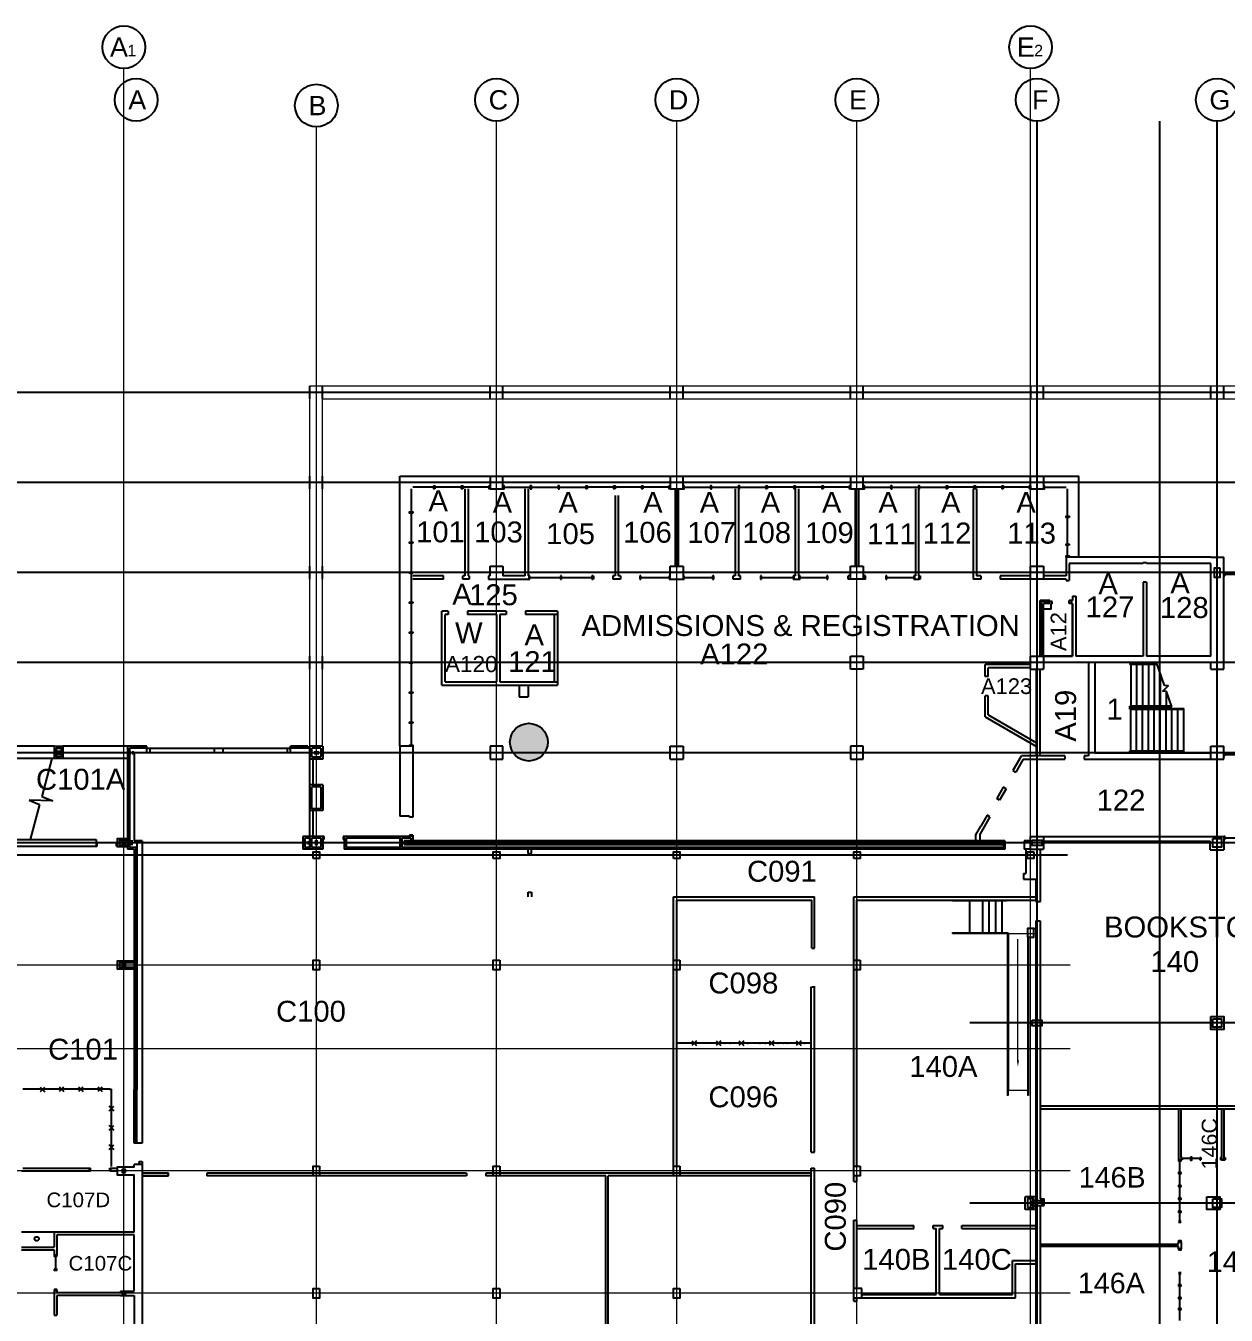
# Model space of a CAD drawing. Extents: x -222 to 8565, y -1562 to 5304.
# Drawn here: x 1760 to 3998, y 2900 to 5304 of the extents above; entities that cross this region are included whole.
import ezdxf

# ---------------------------------------------------------------- set-up
doc = ezdxf.new("R2010")
doc.units = 0
doc.header["$LTSCALE"] = 15
doc.header["$MEASUREMENT"] = 0
doc.layers.get('0').update_dxf_attribs({"linetype": 'CONTINUOUS'})
for name, color, linetype, lineweight in [('Crawlspace access', 1, 'CONTINUOUS', 25), ('STAIR', 251, 'CONTINUOUS', 25), ('WALLS', 7, 'CONTINUOUS', 25)]:
    doc.layers.add(name, color=color, linetype=linetype, lineweight=lineweight)
doc.layers.add('grid', color=251, linetype='CONTINUOUS')
doc.layers.add('room number', color=7, linetype='CONTINUOUS')
doc.styles.get("Standard").update_dxf_attribs({"font": 'arial.ttf'})
doc.styles.add('style2', font='arial.ttf')

# ---------------------------------------------------------------- blocks, each defined once
blk = doc.blocks.new('AZMND')
for p, q in [((0, 0.5), (0, -0.5)), ((1, 0.5), (0, 0.5)), ((1, -0.5), (1, 0.5)), ((0, -0.5), (1, -0.5))]:
    blk.add_line(p, q)
blk = doc.blocks.new('AD081')
blk.add_lwpolyline([(-0.5, 0), (-0.25, 0.5), (0.25, -0.5), (0.5, 0)])

msp = doc.modelspace()

# ---------------------------------------------------------------- hatches: boundary and pattern name
at = {"layer": 'Crawlspace access'}
h = msp.add_hatch(color=256, dxfattribs=at)
h.dxf.hatch_style = 1
edge = h.paths.add_edge_path()
edge.add_arc((2697.7, 3968.4), 35.2, 0, 360)

# ---------------------------------------------------------------- linework, layer by layer
msp.add_circle((2697.7, 3968.4), 35.2, dxfattribs=at)
at = {"layer": 'grid', "lineweight": 0}
for p, q in [((1942.4, 2006.1), (1942.4, 5224.8)), ((3633.4, 2071.3), (3633.4, 5224.8)), ((2637.4, 704), (2637.4, 5126.4)), ((2973.4, 704), (2973.4, 5126.4)), ((3309.4, 2639.3), (3309.4, 5126.4)), ((2301.4, 704), (2301.4, 5115.7)), ((3706.9, 3552.7), (1386.5, 3552.7)), ((3706.9, 3396.7), (1386.5, 3396.7)), ((3706.9, 3168.7), (1386.5, 3168.7)), ((3706.9, 2940.7), (1386.5, 2940.7))]:
    msp.add_line(p, q, dxfattribs=at)
at = {"layer": 'grid'}
for p, q in [((3645.4, 704), (3645.4, 5126.4)), ((3874.4, -1064.4), (3874.4, 5126.4)), ((3981.4, 258.5), (3981.4, 5126.4)), ((4615.9, 4620.7), (1386.5, 4620.7)), ((4615.9, 4452.7), (1386.5, 4452.7)), ((6102, 4284.7), (1386.5, 4284.7)), ((8485.8, 4116.7), (1386.5, 4116.7)), ((8485.8, 3948.7), (1386.5, 3948.7)), ((8485.8, 3780.7), (1386.5, 3780.7)), ((3702.1, 3757.7), (1296.5, 3757.7)), ((8485.8, 3444.7), (3520.1, 3444.7)), ((8485.8, 3108.7), (3520.1, 3108.7))]:
    msp.add_line(p, q, dxfattribs=at)
for points in [[(3986.4, 4293.7), (3986.4, 4275.7), (3976.4, 4275.7), (3976.4, 4293.7)], [(3636.4, 3785.7), (3654.4, 3785.7), (3654.4, 3775.7), (3636.4, 3775.7)], [(3973.4, 3788.7), (3989.4, 3788.7), (3989.4, 3772.7), (3973.4, 3772.7)], [(3636.4, 3449.7), (3654.4, 3449.7), (3654.4, 3439.7), (3636.4, 3439.7)], [(3973.4, 3452.7), (3989.4, 3452.7), (3989.4, 3436.7), (3973.4, 3436.7)], [(3636.4, 3113.7), (3654.4, 3113.7), (3654.4, 3103.7), (3636.4, 3103.7)], [(3973.4, 3116.7), (3989.4, 3116.7), (3989.4, 3100.7), (3973.4, 3100.7)]]:
    msp.add_lwpolyline(points, close=True, dxfattribs=at)
for centre in [(1942.4, 5264.6), (3633.4, 5264.6), (1965.4, 5166.2), (2301.4, 5155.6), (2637.4, 5166.2), (2973.4, 5166.2), (3309.4, 5166.2), (3645.4, 5166.2), (3981.4, 5166.2)]:
    msp.add_circle(centre, 39.8, dxfattribs=at)
at = {"layer": 'STAIR', "lineweight": 0}
for p, q in [((2289.2, 4632.7), (4161.4, 4632.7)), ((2289.2, 3957.2), (2289.2, 4632.7)), ((2313.2, 4608.7), (4210.4, 4608.7)), ((2313.2, 3960.7), (2313.2, 4608.7)), ((3488, 3673.7), (3588.5, 3673.7)), ((3488, 3672.2), (3488, 3673.7)), ((3488, 3672.2), (3588.5, 3672.2)), ((3588.5, 3672.2), (3588.5, 3673.7)), ((3488, 3613.2), (3591.4, 3613.2)), ((3488, 3611.7), (3488, 3613.2)), ((3488, 3611.7), (3591.4, 3611.7)), ((3520.2, 3611.7), (3643.4, 3611.7)), ((3589.9, 3611.7), (3589.9, 3309.7)), ((3589.9, 3611.7), (3591.4, 3611.7)), ((3591.4, 3611.7), (3591.4, 3613.2)), ((3591.4, 3611.7), (3591.4, 3309.7)), ((3609.7, 3375), (3609.7, 3600.8)), ((3627.4, 3604.7), (3627.4, 3309.7)), ((3627.4, 3604.7), (3628.9, 3604.7)), ((3628.9, 3604.7), (3628.9, 3309.7)), ((3591.4, 3319.2), (3627.4, 3319.2)), ((3591.4, 3309.7), (3589.9, 3309.7)), ((3628.9, 3309.7), (3627.4, 3309.7))]:
    msp.add_line(p, q, dxfattribs=at)
at = {"layer": 'STAIR'}
for p, q in [((3818.5, 4116.1), (3818.5, 4113.1)), ((3869.6, 4113.1), (3818.5, 4113.1)), ((3820, 4116.1), (3820, 4114.6)), ((3869.1, 4114.6), (3820, 4114.6)), ((3820, 4113.1), (3820, 4035.7)), ((3831, 4113.1), (3831, 4035.7)), ((3842, 4113.1), (3842, 4035.7)), ((3853, 4113.1), (3853, 4035.7)), ((3864, 4113.1), (3864, 4035.7)), ((3883, 4074.1), (3868.3, 4116.7)), ((3875, 4097.2), (3875, 4035.7)), ((3886, 4062.7), (3886, 4035.7)), ((3896.7, 4034.2), (3886.9, 4062.7)), ((3896.1, 4035.7), (3818.5, 4035.7)), ((3818.5, 4029.7), (3818.5, 4035.7)), ((3818.5, 4029.7), (3919, 4029.7)), ((3896.7, 4034.2), (3820, 4034.2)), ((3820, 4034.2), (3820, 4032.7)), ((3820, 4031.2), (3820, 4032.7)), ((3820, 4031.2), (3919, 4031.2)), ((3820, 3952.3), (3820, 4029.7)), ((3831, 3952.3), (3831, 4029.7)), ((3842, 3952.3), (3842, 4029.7)), ((3853, 3952.3), (3853, 4029.7)), ((3864, 3952.3), (3864, 4029.7)), ((3875, 3952.3), (3875, 4029.7)), ((3886, 3952.3), (3886, 4029.7)), ((3897, 3952.3), (3897, 4029.7)), ((3908, 3952.3), (3908, 4029.7)), ((3919, 3952.3), (3919, 4031.2)), ((3818.5, 3952.3), (3919, 3952.3)), ((3818.5, 3949.3), (3818.5, 3952.3)), ((3820, 3950.8), (3917.5, 3950.8)), ((3820, 3949.3), (3820, 3950.8)), ((3917.5, 3949.3), (3917.5, 3950.8)), ((3919, 3949.3), (3919, 3952.3)), ((1808.3, 3937.7), (1789.4, 3867.3)), ((1765.6, 3860.5), (1785.4, 3852.3)), ((1809.8, 3859), (1765.6, 3860.5)), ((1785.4, 3852.3), (1768, 3787.1)), ((1789.4, 3867.3), (1809.8, 3859)), ((3520.2, 3611.7), (3520.2, 3673.7)), ((3544.2, 3611.7), (3544.2, 3673.7)), ((3556.2, 3611.7), (3556.2, 3673.7)), ((3568.2, 3611.7), (3568.2, 3673.7)), ((3580.2, 3611.7), (3580.2, 3673.7))]:
    msp.add_line(p, q, dxfattribs=at)
at = {"layer": 'STAIR', "linetype": 'Continuous'}
msp.add_line((1813.4, 3937.7), (1692.9, 3937.7), dxfattribs=at)
at = {"layer": 'WALLS'}
for p, q in [((2289.2, 4608.7), (2289.2, 4632.7)), ((2313.2, 4608.7), (2313.2, 4632.7)), ((2625.4, 4608.7), (2625.4, 4632.7)), ((2649.4, 4608.7), (2649.4, 4632.7)), ((2961.4, 4608.7), (2961.4, 4632.7)), ((2985.4, 4608.7), (2985.4, 4632.7)), ((3297.4, 4608.7), (3297.4, 4632.7)), ((3321.4, 4608.7), (3321.4, 4632.7)), ((3633.6, 4608.7), (3633.6, 4632.7)), ((3657.6, 4608.7), (3657.6, 4632.7)), ((3969.4, 4608.7), (3969.4, 4632.7)), ((3993.4, 4608.7), (3993.4, 4632.7)), ((2289.2, 4440.7), (2289.2, 4464.7)), ((2313.2, 4440.7), (2313.2, 4464.7)), ((2457.4, 4464.7), (3723.4, 4464.7)), ((2457.4, 3960.7), (2457.4, 4464.7)), ((2625.4, 4464.7), (2625.4, 4440.7)), ((2649.4, 4440.7), (2649.4, 4464.7)), ((2961.4, 4464.7), (2961.4, 4440.7)), ((2985.4, 4440.7), (2985.4, 4464.7)), ((3297.4, 4464.7), (3297.4, 4440.7)), ((3321.4, 4440.7), (3321.4, 4464.7)), ((3633.4, 4440.7), (3633.4, 4464.7)), ((3657.4, 4464.7), (3657.4, 4440.7)), ((2478.4, 4440.7), (2478.4, 4397.7)), ((2520.4, 4443.7), (2481.4, 4443.7)), ((2572.4, 4443.7), (2522.4, 4443.7)), ((2623.4, 4443.7), (2574.4, 4443.7)), ((2578.4, 4440.7), (2578.4, 4278.7)), ((2584.4, 4440.7), (2584.4, 4278.7)), ((2625.4, 4440.7), (2649.4, 4440.7)), ((2651.4, 4443.7), (2700.4, 4443.7)), ((2690.4, 4440.7), (2690.4, 4278.7)), ((2696.4, 4440.7), (2696.4, 4278.7)), ((2702.4, 4443.7), (2752.4, 4443.7)), ((2754.4, 4443.7), (2804.4, 4443.7)), ((2856.4, 4443.7), (2806.4, 4443.7)), ((2908.4, 4443.7), (2858.4, 4443.7)), ((2858.4, 4428.6), (2858.4, 4278.7)), ((2864.4, 4428.6), (2864.4, 4278.7)), ((2959.4, 4443.7), (2910.4, 4443.7)), ((2961.4, 4440.7), (2985.4, 4440.7)), ((2970.4, 4440.7), (2970.4, 4296.7)), ((2976.4, 4440.7), (2976.4, 4296.7)), ((2987.4, 4443.7), (3036.4, 4443.7)), ((3038.4, 4443.7), (3088.4, 4443.7)), ((3082.4, 4440.7), (3082.4, 4278.7)), ((3088.4, 4440.7), (3088.4, 4278.7)), ((3090.4, 4443.7), (3140.4, 4443.7)), ((3192.4, 4443.7), (3142.4, 4443.7)), ((3244.4, 4443.7), (3194.4, 4443.7)), ((3194.4, 4440.7), (3194.4, 4278.7)), ((3200.4, 4440.7), (3200.4, 4278.7)), ((3295.4, 4443.7), (3246.4, 4443.7)), ((3297.4, 4440.7), (3321.4, 4440.7)), ((3306.4, 4440.7), (3306.4, 4296.7)), ((3312.4, 4440.7), (3312.4, 4296.7)), ((3323.4, 4443.7), (3372.4, 4443.7)), ((3374.4, 4443.7), (3424.4, 4443.7)), ((3418.4, 4440.7), (3418.4, 4278.7)), ((3424.4, 4440.7), (3424.4, 4278.7)), ((3426.4, 4443.7), (3476.4, 4443.7)), ((3528.4, 4443.7), (3478.4, 4443.7)), ((3526.4, 4440.7), (3526.4, 4272.7)), ((3580.4, 4443.7), (3530.4, 4443.7)), ((3532.4, 4440.7), (3532.4, 4278.7)), ((3631.4, 4443.7), (3582.4, 4443.7)), ((3633.4, 4440.7), (3657.4, 4440.7)), ((3659.4, 4443.7), (3699.4, 4443.7)), ((3702.4, 4389.7), (3702.4, 4440.7)), ((2478.4, 4395.7), (2478.4, 4341.7)), ((3702.4, 4337.7), (3702.4, 4387.7)), ((2478.4, 4339.7), (2478.4, 4285.7)), ((3702.4, 4315.7), (3702.4, 4335.7)), ((3969.4, 4313.7), (3699.4, 4313.7)), ((3699.4, 4313.7), (3699.4, 4278.7)), ((3969.4, 4313.7), (3993.4, 4313.7)), ((3993.4, 4104.7), (3993.4, 4313.7)), ((2289.2, 4272.7), (2289.2, 4296.7)), ((2313.2, 4272.7), (2313.2, 4296.7)), ((2478.4, 4283.7), (2478.4, 4229.7)), ((2625.4, 4278.7), (2625.4, 4296.7)), ((2625.4, 4296.7), (2649.4, 4296.7)), ((2649.4, 4296.7), (2649.4, 4278.7)), ((2961.4, 4272.7), (2961.4, 4296.7)), ((2961.4, 4296.7), (2985.4, 4296.7)), ((2985.4, 4296.7), (2985.4, 4272.7)), ((3297.4, 4272.7), (3297.4, 4296.7)), ((3297.4, 4296.7), (3321.4, 4296.7)), ((3321.4, 4296.7), (3321.4, 4272.7)), ((3633.4, 4272.7), (3633.4, 4296.7)), ((3633.4, 4296.7), (3657.4, 4296.7)), ((3633.4, 4296.7), (3657.4, 4296.7)), ((3633.4, 4272.7), (3633.4, 4296.7)), ((3657.4, 4296.7), (3657.4, 4272.7)), ((3657.4, 4296.7), (3657.4, 4272.7)), ((3843.4, 4301.7), (3705.4, 4301.7)), ((3705.4, 4301.7), (3705.4, 4270.1)), ((3843.4, 4301.7), (3843.4, 4302.7)), ((3849.4, 4302.7), (3843.4, 4302.7)), ((3849.4, 4301.7), (3849.4, 4302.7)), ((3969.4, 4301.7), (3849.4, 4301.7)), ((3969.4, 4128.7), (3969.4, 4301.7)), ((3995.4, 4281.7), (4027.4, 4281.7)), ((2538.4, 4278.7), (2481.4, 4278.7)), ((2538.4, 4272.7), (2481.4, 4272.7)), ((2538.4, 4272.7), (2538.4, 4278.7)), ((2578.4, 4278.7), (2574.4, 4278.7)), ((2574.4, 4272.7), (2574.4, 4278.7)), ((2586.4, 4272.7), (2574.4, 4272.7)), ((2586.4, 4278.7), (2584.4, 4278.7)), ((2586.4, 4278.7), (2586.4, 4272.7)), ((2622.4, 4278.7), (2622.4, 4272.7)), ((2625.4, 4278.7), (2622.4, 4278.7)), ((2622.4, 4272.7), (2697.4, 4272.7)), ((2690.4, 4278.7), (2649.4, 4278.7)), ((2696.4, 4278.7), (2697.4, 4278.7)), ((2699.4, 4275.7), (2756.4, 4275.7)), ((2758.4, 4275.7), (2815.4, 4275.7)), ((2818.4, 4278.7), (2818.4, 4272.7)), ((2858.4, 4278.7), (2854.4, 4278.7)), ((2854.4, 4278.7), (2854.4, 4272.7)), ((2868.4, 4272.7), (2854.4, 4272.7)), ((2868.4, 4278.7), (2864.4, 4278.7)), ((2868.4, 4278.7), (2868.4, 4272.7)), ((2904.4, 4278.7), (2904.4, 4272.7)), ((2906.4, 4275.7), (2959.4, 4275.7)), ((2961.4, 4272.7), (2985.4, 4272.7)), ((2987.4, 4275.7), (3040.4, 4275.7)), ((3042.4, 4272.7), (3042.4, 4278.7)), ((3082.4, 4278.7), (3078.4, 4278.7)), ((3078.4, 4272.7), (3078.4, 4278.7)), ((3092.4, 4272.7), (3078.4, 4272.7)), ((3092.4, 4278.7), (3088.4, 4278.7)), ((3092.4, 4272.7), (3092.4, 4278.7)), ((3131.4, 4275.7), (3190.4, 4275.7)), ((3192.4, 4278.7), (3194.4, 4278.7)), ((3192.4, 4272.7), (3201.4, 4272.7)), ((3200.4, 4278.7), (3201.4, 4278.7)), ((3200.4, 4278.7), (3200.4, 4278.7)), ((3203.4, 4275.7), (3253.4, 4275.7)), ((3297.4, 4278.7), (3293.4, 4278.7)), ((3293.4, 4272.7), (3293.4, 4278.7)), ((3325.4, 4272.7), (3293.4, 4272.7)), ((3325.4, 4278.7), (3321.4, 4278.7)), ((3325.4, 4272.7), (3325.4, 4278.7)), ((3365.4, 4275.7), (3415.4, 4275.7)), ((3418.4, 4278.7), (3417.4, 4278.7)), ((3417.4, 4272.7), (3424.4, 4272.7)), ((3418.4, 4278.7), (3418.4, 4278.7)), ((3424.4, 4278.7), (3424.4, 4278.7)), ((3424.4, 4278.7), (3425.4, 4278.7)), ((3424.4, 4272.7), (3425.4, 4272.7)), ((3540.4, 4272.7), (3526.4, 4272.7)), ((3540.4, 4278.7), (3532.4, 4278.7)), ((3540.4, 4278.7), (3540.4, 4272.7)), ((3633.4, 4278.7), (3576.4, 4278.7)), ((3576.4, 4278.7), (3576.4, 4272.7)), ((3699.4, 4272.7), (3576.4, 4272.7)), ((3657.4, 4272.7), (3633.4, 4272.7)), ((3699.4, 4278.7), (3657.4, 4278.7)), ((3699.4, 4272.7), (3699.4, 4270.1)), ((3699.4, 4270.1), (3705.4, 4270.1)), ((3843.4, 4266.7), (3843.4, 4128.7)), ((3849.4, 4266.7), (3843.4, 4266.7)), ((3849.4, 4266.7), (3849.4, 4128.7)), ((3651.4, 4128.7), (3651.4, 4232.8)), ((3669.4, 4232.8), (3651.4, 4232.8)), ((3669.4, 4226.8), (3669.4, 4232.8)), ((3711.4, 4232.8), (3705.4, 4232.8)), ((3705.4, 4226.8), (3705.4, 4232.8)), ((3711.4, 4240.7), (3711.4, 4232.8)), ((3711.4, 4240.7), (3717.4, 4240.7)), ((3717.4, 4240.7), (3717.4, 4128.7)), ((2478.4, 4227.7), (2478.4, 4173.7)), ((2535.4, 4074.7), (2535.4, 4212.7)), ((2547.4, 4212.7), (2535.4, 4212.7)), ((2547.4, 4212.7), (2547.4, 4206.7)), ((2655.4, 4212.7), (2583.4, 4212.7)), ((2583.4, 4212.7), (2583.4, 4206.7)), ((2655.4, 4212.7), (2655.4, 4206.7)), ((2751.4, 4212.7), (2691.4, 4212.7)), ((2691.4, 4212.7), (2691.4, 4206.7)), ((2751.4, 4212.7), (2751.4, 4074.7)), ((3673.5, 4230.7), (3653.4, 4230.7)), ((3653.4, 4128.7), (3653.4, 4230.7)), ((3657.4, 4128.7), (3657.4, 4226.8)), ((3669.4, 4226.8), (3657.4, 4226.8)), ((3657.4, 4128.7), (3657.4, 4216.7)), ((3671.4, 4216.7), (3657.4, 4216.7)), ((3673.5, 4226.7), (3671.4, 4226.7)), ((3671.4, 4216.7), (3671.4, 4226.7)), ((3673.5, 4226.7), (3673.5, 4230.7)), ((3711.4, 4226.8), (3705.4, 4226.8)), ((3709.6, 4226.7), (3709.6, 4230.7)), ((3711.4, 4230.7), (3709.6, 4230.7)), ((3711.4, 4226.7), (3709.6, 4226.7)), ((3711.4, 4226.8), (3711.4, 4128.7)), ((3711.4, 4128.7), (3711.4, 4226.7)), ((2541.4, 4080.7), (2541.4, 4206.7)), ((2547.4, 4206.7), (2541.4, 4206.7)), ((2637.4, 4206.7), (2583.4, 4206.7)), ((2637.4, 4206.7), (2637.4, 4080.7)), ((2643.4, 4206.7), (2643.4, 4080.7)), ((2655.4, 4206.7), (2643.4, 4206.7)), ((2751.4, 4206.7), (2691.4, 4206.7)), ((2745.4, 4080.7), (2745.4, 4206.7)), ((2478.4, 4171.7), (2478.4, 4117.7)), ((2289.2, 4104.7), (2289.2, 4128.7)), ((2313.2, 4104.7), (2313.2, 4128.7)), ((2478.4, 4115.7), (2478.4, 4061.7)), ((3297.4, 4104.7), (3297.4, 4128.7)), ((3297.4, 4128.7), (3321.4, 4128.7)), ((3321.4, 4128.7), (3321.4, 4104.7)), ((3548.4, 4091.1), (3548.4, 4113.1)), ((3633.5, 4113.1), (3548.4, 4113.1)), ((3633.4, 4128.7), (3657.4, 4128.7)), ((3633.4, 4104.7), (3633.4, 4128.7)), ((3633.4, 4128.7), (3657.4, 4128.7)), ((3633.4, 4104.7), (3633.4, 4128.7)), ((3711.4, 4128.7), (3657.4, 4128.7)), ((3657.4, 4128.7), (3657.4, 4104.7)), ((3657.4, 4128.7), (3657.4, 4104.7)), ((3657.4, 4128.7), (3711.4, 4128.7)), ((3741.4, 4116.7), (3657.4, 4116.7)), ((3723.4, 4116.7), (3657.4, 4116.7)), ((3843.4, 4128.7), (3717.4, 4128.7)), ((3723.4, 4128.7), (3723.4, 4128.7)), ((3741.4, 4116.7), (3741.4, 3942.7)), ((3969.4, 4116.7), (3753.4, 4116.7)), ((3753.4, 4116.7), (3753.4, 3948.7)), ((3969.4, 4128.7), (3849.4, 4128.7)), ((3969.4, 4104.7), (3969.4, 4116.7)), ((3321.4, 4104.7), (3297.4, 4104.7)), ((3554.4, 4091.1), (3548.4, 4091.1)), ((3554.4, 4091.1), (3554.4, 4107.1)), ((3633.5, 4107.1), (3554.4, 4107.1)), ((3633.4, 4104.7), (3657.4, 4104.7)), ((3633.4, 4104.7), (3657.4, 4104.7)), ((3644.4, 3942.7), (3644.4, 4104.7)), ((3651.4, 3942.7), (3651.4, 4104.7)), ((3969.4, 4104.7), (3993.4, 4104.7)), ((2535.4, 4074.7), (2751.4, 4074.7)), ((2541.4, 4080.7), (2637.4, 4080.7)), ((2643.4, 4080.7), (2751.4, 4080.7)), ((2679.4, 4074.7), (2679.4, 4052.7)), ((2696.4, 4074.7), (2696.4, 4052.7)), ((2478.4, 4059.7), (2478.4, 4005.7)), ((2679.4, 4052.7), (2696.4, 4052.7)), ((3548.4, 4015.9), (3548.4, 4055.1)), ((3554.4, 4055.1), (3548.4, 4055.1)), ((3554.4, 4019.4), (3554.4, 4055.1)), ((3548.4, 4015.9), (3644.4, 3960.5)), ((3554.4, 4019.4), (3644.4, 3967.4)), ((2478.4, 4003.7), (2478.4, 3962.7)), ((1813.4, 3960.7), (1692.9, 3960.7)), ((1949.4, 3960.7), (1828.9, 3960.7)), ((1949.4, 3960.7), (1917.4, 3960.7)), ((1949.4, 3960.7), (1949.4, 3768.7)), ((1949.4, 3960.7), (1949.4, 3768.7)), ((1985.4, 3960.7), (1949.4, 3960.7)), ((1985.4, 3960.7), (1949.4, 3960.7)), ((1952.9, 3957.2), (1952.9, 3772.2)), ((1952.9, 3957.2), (1952.9, 3772.2)), ((1985.4, 3957.2), (1952.9, 3957.2)), ((1985.4, 3957.2), (1952.9, 3957.2)), ((1953.4, 3951.7), (1953.4, 3945.7)), ((1953.4, 3951.7), (1953.4, 3945.7)), ((1959.4, 3948.7), (1953.4, 3948.7)), ((1959.4, 3948.7), (1953.4, 3948.7)), ((1959.4, 3951.7), (1959.4, 3945.7)), ((1959.4, 3951.7), (1959.4, 3945.7)), ((1961.4, 3948.7), (1961.4, 3784.7)), ((1961.4, 3948.7), (1961.4, 3784.7)), ((1991.4, 3948.7), (1961.4, 3948.7)), ((1991.4, 3948.7), (1961.4, 3948.7)), ((1985.4, 3948.7), (1985.4, 3960.7)), ((1985.4, 3948.7), (1985.4, 3960.7)), ((1991.4, 3956.7), (1985.4, 3956.7)), ((1991.4, 3956.7), (1985.4, 3956.7)), ((2111.4, 3956.7), (1991.4, 3956.7)), ((1991.4, 3948.7), (1991.4, 3956.7)), ((2037.4, 3956.7), (1991.4, 3956.7)), ((2111.4, 3948.7), (2111.4, 3956.7)), ((2127.4, 3956.7), (2111.4, 3956.7)), ((2127.4, 3948.7), (2111.4, 3948.7)), ((2127.4, 3948.7), (2127.4, 3956.7)), ((2247.4, 3956.7), (2127.4, 3956.7)), ((2247.4, 3948.7), (2247.4, 3956.7)), ((2253.4, 3956.7), (2247.4, 3956.7)), ((2289.4, 3948.7), (2247.4, 3948.7)), ((2253.4, 3948.7), (2253.4, 3960.7)), ((2285.4, 3960.7), (2253.4, 3960.7)), ((2289.4, 3957.2), (2253.4, 3957.2)), ((2286.4, 3948.7), (2280.4, 3948.7)), ((2285.4, 3957.2), (2285.4, 3960.7)), ((2289.4, 3768.7), (2289.4, 3960.7)), ((2313.4, 3960.7), (2289.4, 3960.7)), ((2292.9, 3940.2), (2292.9, 3957.2)), ((2309.9, 3957.2), (2292.9, 3957.2)), ((2298.4, 3951.7), (2298.4, 3945.7)), ((2304.4, 3948.7), (2298.4, 3948.7)), ((2304.4, 3951.7), (2304.4, 3945.7)), ((2309.9, 3957.2), (2309.9, 3940.2)), ((2313.4, 3960.7), (2313.4, 3936.7)), ((2481.4, 3960.7), (2457.4, 3960.7)), ((2457.4, 3960.7), (2457.4, 3830.7)), ((2481.4, 3960.7), (2481.4, 3830.7)), ((2649.4, 3960.7), (2625.4, 3960.7)), ((2625.4, 3960.7), (2625.4, 3936.7)), ((2649.4, 3936.7), (2649.4, 3960.7)), ((2961.4, 3936.7), (2961.4, 3960.7)), ((2961.4, 3960.7), (2985.4, 3960.7)), ((2985.4, 3960.7), (2985.4, 3936.7)), ((3297.4, 3960.7), (3297.4, 3936.7)), ((3321.4, 3960.7), (3297.4, 3960.7)), ((3321.4, 3936.7), (3321.4, 3960.7)), ((3753.4, 3948.7), (3969.4, 3948.7)), ((3969.4, 3936.7), (3969.4, 3960.7)), ((3969.4, 3960.7), (3993.4, 3960.7)), ((3993.4, 3936.7), (3993.4, 3960.7)), ((3995.4, 3945.7), (4027.4, 3945.7)), ((1949.4, 3937.7), (1828.9, 3937.7)), ((1949.4, 3937.7), (1917.4, 3937.7)), ((2313.4, 3936.7), (2289.4, 3936.7)), ((2309.9, 3940.2), (2292.9, 3940.2)), ((2295.4, 3888.7), (2295.4, 3936.7)), ((2625.4, 3936.7), (2649.4, 3936.7)), ((2961.4, 3936.7), (2985.4, 3936.7)), ((3297.4, 3936.7), (3321.4, 3936.7)), ((3612.5, 3936.6), (3600.3, 3915.4)), ((3619.5, 3936.7), (3605.5, 3912.4)), ((3612, 3935.7), (3616.1, 3942.7)), ((3697.4, 3942.7), (3616.1, 3942.7)), ((3644.4, 3942.7), (3616.1, 3942.7)), ((3619.5, 3936.7), (3697.4, 3936.7)), ((3697.4, 3942.7), (3697.4, 3936.7)), ((3741.4, 3942.7), (3733.4, 3942.7)), ((3733.4, 3942.7), (3733.4, 3936.7)), ((3733.4, 3936.7), (3993.4, 3936.7)), ((3969.4, 3936.7), (3993.4, 3936.7)), ((3600.3, 3915.4), (3605.5, 3912.4)), ((2313.4, 3888.7), (2289.4, 3888.7)), ((2292.9, 3844.2), (2292.9, 3885.2)), ((2309.9, 3885.2), (2292.9, 3885.2)), ((2309.9, 3885.2), (2309.9, 3844.2)), ((2313.4, 3888.7), (2313.4, 3840.7)), ((3582.3, 3884.2), (3570.3, 3863.4)), ((3587.5, 3881.2), (3575.5, 3860.4)), ((3587.5, 3881.2), (3582.3, 3884.2)), ((3575.5, 3860.4), (3570.3, 3863.4)), ((2313.4, 3840.7), (2289.4, 3840.7)), ((2309.9, 3844.2), (2292.9, 3844.2)), ((2295.4, 3792.7), (2295.4, 3840.7)), ((2475.4, 3830.7), (2457.4, 3830.7)), ((2475.4, 3828.7), (2475.4, 3830.7)), ((2481.4, 3828.7), (2475.4, 3828.7)), ((2481.4, 3830.7), (2481.4, 3828.7)), ((3557.5, 3829.2), (3539.3, 3797.7)), ((3552.3, 3832.2), (3540.5, 3811.9)), ((3557.5, 3829.2), (3552.3, 3832.2)), ((3531.3, 3795.9), (3540.5, 3811.9)), ((1649.6, 3787.1), (1890.9, 3787.1)), ((1890.9, 3787.1), (1890.9, 3774.5)), ((1892.9, 3780.5), (1890.9, 3780.5)), ((1892.9, 3774.5), (1892.9, 3780.5)), ((1930.9, 3780.5), (1928.9, 3780.5)), ((1928.9, 3774.5), (1928.9, 3780.5)), ((1959.4, 3783.7), (1953.4, 3783.7)), ((1959.4, 3783.7), (1953.4, 3783.7)), ((1959.4, 3777.7), (1953.4, 3777.7)), ((1959.4, 3777.7), (1953.4, 3777.7)), ((1956.4, 3777.7), (1956.4, 3783.7)), ((1956.4, 3777.7), (1956.4, 3783.7)), ((1976.4, 3784.7), (1961.4, 3784.7)), ((1976.4, 3784.7), (1961.4, 3784.7)), ((1966.4, 3784.7), (1966.4, 3320.7)), ((1966.4, 3784.7), (1966.4, 3320.7)), ((1976.4, 3784.7), (1976.4, 3220.7)), ((1976.4, 3784.7), (1976.4, 3220.7)), ((2276.4, 3792.7), (2276.4, 3768.7)), ((2315.4, 3792.7), (2276.4, 3792.7)), ((2279.9, 3789.2), (2279.9, 3772.2)), ((2289.4, 3789.2), (2279.9, 3789.2)), ((2280.4, 3783.7), (2280.4, 3777.7)), ((2286.4, 3780.7), (2280.4, 3780.7)), ((2286.4, 3783.7), (2286.4, 3777.7)), ((2309.9, 3789.2), (2292.9, 3789.2)), ((2292.9, 3772.2), (2292.9, 3789.2)), ((2304.4, 3783.7), (2298.4, 3783.7)), ((2304.4, 3777.7), (2298.4, 3777.7)), ((2301.4, 3777.7), (2301.4, 3783.7)), ((2309.9, 3789.2), (2309.9, 3772.2)), ((2313.4, 3792.7), (2313.4, 3768.7)), ((2315.4, 3786.7), (2313.4, 3786.7)), ((2315.4, 3792.7), (2315.4, 3786.7)), ((2315.8, 3792.7), (2315.4, 3792.7)), ((2481.4, 3792.7), (2351.4, 3792.7)), ((2351.4, 3792.7), (2351.4, 3786.7)), ((2353.4, 3786.7), (2351.4, 3786.7)), ((2353.4, 3792.7), (2353.4, 3768.7)), ((2457.4, 3789.2), (2356.9, 3789.2)), ((2356.9, 3789.2), (2356.9, 3772.2)), ((2457.4, 3792.7), (2457.4, 3768.7)), ((2477.9, 3789.2), (2460.9, 3789.2)), ((2460.9, 3789.2), (2460.9, 3772.2)), ((3585.3, 3784.7), (2465.4, 3784.7)), ((2465.4, 3784.7), (2465.4, 3776.7)), ((3585.3, 3776.7), (2465.4, 3776.7)), ((2475.4, 3794.7), (2475.4, 3792.7)), ((2481.4, 3794.7), (2475.4, 3794.7)), ((2477.9, 3789.2), (2477.9, 3784.7)), ((2481.4, 3794.7), (2481.4, 3784.7)), ((3525.4, 3784.7), (3585.3, 3784.7)), ((3531.3, 3784.7), (3531.3, 3795.9)), ((3539.3, 3784.7), (3539.3, 3797.7)), ((3583.1, 3784.7), (3583.1, 3768.7)), ((3585.3, 3784.7), (3585.3, 3768.7)), ((3633.4, 3784.7), (3621.3, 3784.7)), ((3621.3, 3784.7), (3621.3, 3768.7)), ((3633.4, 3784.7), (3623.4, 3784.7)), ((3633.4, 3792.7), (3993.4, 3792.7)), ((3633.4, 3768.7), (3633.4, 3792.7)), ((3657.4, 3792.7), (3657.4, 3768.7)), ((3657.4, 3783.7), (3968.4, 3783.7)), ((3968.4, 3767.7), (3968.4, 3783.7)), ((3993.4, 3786.7), (3993.4, 3767.7)), ((3995.4, 3789.7), (4017.4, 3789.7)), ((1649.6, 3774.5), (1892.9, 3774.5)), ((1928.9, 3774.5), (1930.9, 3774.5)), ((1928.9, 3774.5), (1930.9, 3774.5)), ((1961.4, 3768.7), (1949.4, 3768.7)), ((1961.4, 3768.7), (1949.4, 3768.7)), ((1966.4, 3772.2), (1952.9, 3772.2)), ((1966.4, 3772.2), (1952.9, 3772.2)), ((1961.4, 3768.7), (1961.4, 3320.7)), ((1961.4, 3768.7), (1961.4, 3320.7)), ((1964.9, 3772.2), (1964.9, 3320.7)), ((1964.9, 3772.2), (1964.9, 3320.7)), ((2313.4, 3768.7), (2276.4, 3768.7)), ((2289.4, 3772.2), (2279.9, 3772.2)), ((2309.9, 3772.2), (2292.9, 3772.2)), ((3585.3, 3768.7), (2353.4, 3768.7)), ((2457.4, 3772.2), (2356.9, 3772.2)), ((3585.3, 3772.2), (2460.9, 3772.2)), ((2696.4, 3760.7), (2696.4, 3768.7)), ((2696.4, 3760.7), (2702.4, 3760.7)), ((2702.4, 3760.7), (2702.4, 3768.7)), ((3624.4, 3768.7), (3621.3, 3768.7)), ((3633.4, 3768.7), (3623.4, 3768.7)), ((3624.4, 3768.7), (3624.4, 3723.7)), ((3633.4, 3768.7), (3657.4, 3768.7)), ((3651.4, 3768.7), (3651.4, 3671.5)), ((3968.4, 3767.7), (3993.4, 3767.7)), ((3620.4, 3723.7), (3620.4, 3712.7)), ((3620.4, 3723.7), (3624.4, 3723.7)), ((3620.4, 3712.7), (3643.4, 3712.7)), ((3643.4, 3712.7), (3643.4, 3671.5)), ((2696.4, 3688.7), (2702.4, 3688.7)), ((2696.4, 3679.7), (2696.4, 3688.7)), ((2702.4, 3688.7), (2702.4, 3679.7)), ((2967.4, 3679.7), (3230.4, 3679.7)), ((2967.4, 3177.7), (2967.4, 3679.7)), ((3230.4, 3584.3), (3230.4, 3679.7)), ((3303.4, 3679.7), (3643.4, 3679.7)), ((3303.4, 3535.7), (3303.4, 3679.7)), ((2973.4, 3673.7), (3225.5, 3673.7)), ((2973.4, 3177.7), (2973.4, 3673.7)), ((3225.5, 3584.3), (3225.5, 3673.7)), ((3309.4, 3673.7), (3643.4, 3673.7)), ((3309.4, 3535.7), (3309.4, 3673.7)), ((3643.4, 3671.5), (3651.5, 3671.5)), ((3643.4, 3635.5), (3651.4, 3635.5)), ((3643.4, 3635.5), (3643.4, 2784.7)), ((3651.4, 3635.5), (3651.4, 3116.5)), ((3591.4, 3611.7), (3591.4, 3319.2)), ((3639.4, 3620.7), (3643.4, 3620.7)), ((3225.5, 3584.3), (3230.4, 3584.3)), ((3628.9, 3604.7), (3628.9, 3309.7)), ((3303.4, 3149.1), (3303.4, 3535.7)), ((3309.4, 3177.7), (3309.4, 3535.7)), ((3224.4, 3203.7), (3224.4, 3512.3)), ((3225.5, 3512.3), (3231.5, 3512.3)), ((3230.4, 3203.7), (3230.4, 3512.3)), ((3225.5, 3407.1), (2973.4, 3407.1)), ((3225.5, 3407.1), (2973.4, 3407.1)), ((3010.6, 3411.7), (3001.5, 3402.5)), ((3001.5, 3411.7), (3010.6, 3402.5)), ((3055.9, 3411.7), (3046.8, 3402.5)), ((3046.8, 3411.7), (3055.9, 3402.5)), ((3098.3, 3411.7), (3089.2, 3402.5)), ((3089.2, 3411.7), (3098.3, 3402.5)), ((3154.8, 3411.7), (3145.6, 3402.5)), ((3145.6, 3411.7), (3154.8, 3402.5)), ((3205.5, 3411.7), (3196.4, 3402.5)), ((3196.4, 3411.7), (3205.5, 3402.5)), ((1916.6, 3321.2), (1754.1, 3321.2)), ((1786.4, 3324.8), (1794.9, 3316.3)), ((1790.7, 3320.6), (1786.4, 3316.3)), ((1790.7, 3320.6), (1794.9, 3324.8)), ((1821.8, 3325.5), (1830.3, 3317)), ((1826.1, 3321.2), (1821.8, 3317)), ((1826.1, 3321.2), (1830.3, 3325.5)), ((1857.9, 3325.4), (1866.4, 3316.9)), ((1862.2, 3321.1), (1857.9, 3316.9)), ((1862.2, 3321.1), (1866.4, 3325.4)), ((1893.8, 3325.5), (1902.3, 3317)), ((1898.1, 3321.2), (1893.8, 3317)), ((1898.1, 3321.2), (1902.3, 3325.5)), ((1916.4, 3321.2), (1919.4, 3321.2)), ((1919.4, 3177.2), (1919.4, 3321.2)), ((1961.4, 3220.7), (1961.4, 3320.7)), ((1961.4, 3220.7), (1961.4, 3320.7)), ((1961.4, 3320.7), (1966.4, 3320.7)), ((1961.4, 3320.7), (1966.4, 3320.7)), ((1964.9, 3220.7), (1964.9, 3320.7)), ((1964.9, 3220.7), (1964.9, 3320.7)), ((1966.4, 3220.7), (1966.4, 3320.7)), ((1966.4, 3220.7), (1966.4, 3320.7)), ((1915.2, 3281.1), (1923.7, 3289.6)), ((1919.4, 3285.3), (1915.2, 3289.6)), ((1919.4, 3285.3), (1923.7, 3281.1)), ((3651.4, 3290.5), (4146.4, 3290.5)), ((3651.4, 3284.5), (4320.4, 3284.5)), ((3909.4, 3284.5), (3909.4, 3189.4)), ((3914.3, 3193.9), (3914.3, 3284.5)), ((3989.3, 3284.5), (3989.3, 3189.4)), ((3994.2, 3189.4), (3994.2, 3284.5)), ((1915.2, 3245), (1923.7, 3253.5)), ((1919.4, 3249.2), (1915.2, 3253.5)), ((1919.4, 3249.2), (1923.7, 3245)), ((1915.2, 3209), (1923.7, 3217.5)), ((1919.4, 3213.2), (1915.2, 3217.5)), ((1919.4, 3213.2), (1923.7, 3209)), ((1966.4, 3220.7), (1961.4, 3220.7)), ((1966.4, 3220.7), (1961.4, 3220.7)), ((1976.4, 3220.7), (1966.4, 3220.7)), ((1976.4, 3220.7), (1966.4, 3220.7)), ((3224.4, 3203.7), (3230.4, 3203.7)), ((1754.1, 3174.2), (1880.4, 3174.2)), ((1878.4, 3169.2), (1878.4, 3174.2)), ((1880.4, 3169.2), (1880.4, 3174.2)), ((1916.4, 3169.2), (1916.4, 3174.2)), ((1916.4, 3174.2), (1930.9, 3174.2)), ((1918.4, 3169.2), (1918.4, 3174.2)), ((1961.4, 3176.5), (1961.4, 3180.7)), ((1966.4, 3180.7), (1961.4, 3180.7)), ((1966.4, 3180.7), (1961.4, 3180.7)), ((1976.4, 3180.7), (1966.4, 3180.7)), ((1971.1, 3186.4), (1976.4, 3186.4)), ((1971.1, 3186.4), (1976.4, 3186.4)), ((1971.1, 3184.6), (1971.1, 3186.4)), ((1971.1, 3184.6), (1971.1, 3186.4)), ((1971.1, 3184.6), (1971.1, 3180.9)), ((1971.1, 3184.6), (1971.1, 3180.9)), ((1976.3, 3186.4), (1976.3, 3180.9)), ((1976.3, 3184.6), (1976.3, 3180.9)), ((1976.4, 3180.7), (1976.4, 2318.2)), ((3914.3, 3189.4), (3909.4, 3189.4)), ((3914.3, 3189.4), (3909.4, 3189.4)), ((3914.3, 3187.5), (3909.4, 3187.5)), ((3909.4, 3187.5), (3914.3, 3187.5)), ((3911.9, 3112.9), (3911.9, 3189.4)), ((3914.3, 3193.9), (3914.3, 3189.4)), ((3916, 3193.9), (3914.3, 3193.9)), ((3916, 3189.4), (3914.3, 3189.4)), ((3916, 3193.9), (3916, 3189.4)), ((3949.1, 3191.7), (3916, 3191.7)), ((3931.3, 3191.7), (3916, 3191.7)), ((3949.1, 3193.9), (3949.1, 3189.4)), ((3949.1, 3193.9), (3950.8, 3193.9)), ((3949.1, 3189.4), (3950.8, 3189.4)), ((3950.8, 3193.9), (3950.8, 3189.4)), ((3989.3, 3193.9), (3987.6, 3193.9)), ((3987.6, 3193.9), (3987.6, 3189.4)), ((3989.3, 3189.4), (3987.6, 3189.4)), ((3989.3, 3193.9), (3989.3, 3189.4)), ((3989.3, 3189.4), (3994.2, 3189.4)), ((3989.3, 3189.4), (3994.2, 3189.4)), ((3994.2, 3189.4), (3989.3, 3189.4)), ((3989.3, 3189.4), (3994.2, 3189.4)), ((3994.2, 3193.9), (3995.9, 3193.9)), ((3994.2, 3193.9), (3994.2, 3189.4)), ((3994.2, 3189.4), (3995.9, 3189.4)), ((3995.9, 3193.9), (3995.9, 3189.4)), ((1751.4, 3169.2), (1880.4, 3169.2)), ((1916.4, 3169.2), (1930.9, 3169.2)), ((2025.4, 3164.6), (1976.4, 3164.6)), ((2025.4, 3159.7), (1976.4, 3159.7)), ((2025.4, 3164.6), (2025.4, 3159.7)), ((2505.4, 3164.6), (2097.4, 3164.6)), ((2097.4, 3164.6), (2097.4, 3159.7)), ((2295.4, 3159.7), (2097.4, 3159.7)), ((2505.4, 3159.7), (2307.4, 3159.7)), ((2581.4, 3164.6), (2505.4, 3164.6)), ((2581.4, 3159.7), (2505.4, 3159.7)), ((2581.4, 3164.6), (2581.4, 3159.7)), ((3225.5, 3164.6), (2617.4, 3164.6)), ((2617.4, 3164.6), (2617.4, 3159.7)), ((2631.4, 3159.7), (2617.4, 3159.7)), ((2841, 3159.7), (2643.4, 3159.7)), ((2841, 2679.2), (2841, 3159.7)), ((2845.9, 2674.3), (2845.9, 3159.7)), ((2967.4, 3159.7), (2845.9, 3159.7)), ((3225.5, 3159.7), (2979.4, 3159.7)), ((3224.4, 2650.7), (3224.4, 3173.7)), ((3224.4, 3173.7), (3230.4, 3173.7)), ((3230.4, 2650.7), (3230.4, 3173.7)), ((3309.4, 3149.1), (3309.4, 3159.7)), ((3914.3, 3165.9), (3909.4, 3165.9)), ((3914.3, 3164), (3909.4, 3164)), ((3909.4, 3164), (3914.3, 3164)), ((3303.4, 3149.1), (3309.4, 3149.1)), ((3914.3, 3141.9), (3909.4, 3141.9)), ((3914.3, 3140), (3909.4, 3140)), ((3909.4, 3140), (3914.3, 3140)), ((3643.4, 3120.7), (3623.5, 3120.7)), ((3623.5, 3096.7), (3623.5, 3120.7)), ((3643.4, 3108.7), (3643.4, 3090.9)), ((3651.4, 3116.5), (3658.4, 3116.5)), ((3656.3, 3112.9), (3651.4, 3112.9)), ((3656.3, 3111), (3651.4, 3111)), ((3651.4, 3111), (3656.3, 3111)), ((3651.4, 3104.5), (3651.4, 2784.7)), ((3651.4, 3104.5), (3658.4, 3104.5)), ((3658.4, 3104.5), (3658.4, 3116.5)), ((3914.3, 3117.9), (3909.4, 3117.9)), ((3914.3, 3116), (3909.4, 3116)), ((3909.4, 3116), (3914.3, 3116)), ((3911.9, 3074.7), (3911.9, 3112.9)), ((3643.4, 3096.7), (3623.5, 3096.7)), ((3914.3, 3093.9), (3909.4, 3093.9)), ((3914.3, 3092), (3909.4, 3092)), ((3909.4, 3092), (3914.3, 3092)), ((1812.4, 3054.7), (1751.4, 3054.7)), ((1812.4, 3054.7), (1812.4, 3026.7)), ((1961.4, 3054.7), (1812.4, 3054.7)), ((3303.4, 2926.2), (3303.4, 3077.1)), ((3303.4, 3077.1), (3309.4, 3077.1)), ((3309.4, 2949.7), (3309.4, 3077.1)), ((3309.4, 3067.2), (3415.4, 3067.2)), ((3309.4, 3061.2), (3415.4, 3061.2)), ((3415.4, 3061.2), (3415.4, 3067.2)), ((3451.4, 3061.2), (3451.4, 3067.2)), ((3451.4, 3067.2), (3469.4, 3067.2)), ((3451.4, 3061.2), (3457.4, 3061.2)), ((3457.4, 2938.2), (3457.4, 3061.2)), ((3463.4, 2938.2), (3463.4, 3061.2)), ((3463.4, 3061.2), (3469.4, 3061.2)), ((3469.4, 3061.2), (3469.4, 3067.2)), ((3505.4, 3061.2), (3505.4, 3067.2)), ((3505.4, 3067.2), (3643.4, 3067.2)), ((3505.4, 3061.2), (3643.4, 3061.2)), ((3914.3, 3074.7), (3909.4, 3074.7)), ((3914.3, 3074.7), (3909.4, 3074.7)), ((3914.3, 3072.7), (3909.4, 3072.7)), ((1817.4, 3049.7), (1817.4, 3011.7)), ((1961.4, 3049.7), (1817.4, 3049.7)), ((3651.4, 3032.5), (3909.1, 3032.5)), ((3909.1, 3032.5), (3909.1, 3036.4)), ((3914, 3036.4), (3914, 3023.6)), ((1751.4, 3026.7), (1812.4, 3026.7)), ((1751.4, 3021.7), (1812.4, 3021.7)), ((1812.4, 3021.7), (1812.4, 3011.7)), ((1812.4, 3011.7), (1817.4, 3011.7)), ((1812.4, 3011.7), (1817.4, 3011.7)), ((1814.9, 3009.7), (1814.9, 2985.7)), ((3909.1, 3027.6), (3651.4, 3027.6)), ((3909.1, 3023.6), (3909.1, 3027.6)), ((3599.4, 2938.2), (3599.4, 3001.7)), ((3599.4, 3001.7), (3643.4, 3001.7)), ((3605.4, 2932.2), (3605.4, 2995.7)), ((3605.4, 2995.7), (3643.4, 2995.7)), ((3914.3, 2978.7), (3909.4, 2978.7)), ((3914.3, 2978.7), (3909.4, 2978.7)), ((3914.3, 2976.7), (3909.4, 2976.7)), ((3911.9, 2956.1), (3911.9, 2976.7)), ((1812.4, 2945.7), (1817.4, 2945.7)), ((1812.4, 2945.7), (1812.4, 2899.7)), ((1817.4, 2945.7), (1817.4, 2941.7)), ((1936.4, 2941.7), (1817.4, 2941.7)), ((1936.4, 2936.7), (1817.4, 2936.7)), ((1817.4, 2936.7), (1817.4, 2899.7)), ((1936.4, 2944.7), (1961.4, 2944.7)), ((1936.4, 2944.7), (1936.4, 2941.7)), ((1936.4, 2936.7), (1961.4, 2936.7)), ((1961.4, 2936.7), (1961.4, 2318.2)), ((3318.4, 2949.7), (3303.4, 2949.7)), ((3318.4, 2931.7), (3318.4, 2949.7)), ((3318.4, 2938.2), (3457.4, 2938.2)), ((3463.4, 2938.2), (3599.4, 2938.2)), ((3914.3, 2956.1), (3909.4, 2956.1)), ((3914.3, 2954.2), (3909.4, 2954.2)), ((3909.4, 2954.2), (3914.3, 2954.2)), ((3911.9, 2932.6), (3911.9, 2954.2)), ((3318.4, 2931.7), (3303.4, 2931.7)), ((3303.4, 2926.2), (3309.4, 2926.2)), ((3309.4, 2926.2), (3309.4, 2931.7)), ((3318.4, 2932.2), (3605.4, 2932.2)), ((3914.3, 2932.6), (3909.4, 2932.6)), ((3914.3, 2930.6), (3909.4, 2930.6)), ((3909.4, 2930.6), (3914.3, 2930.6)), ((3914.3, 2912.1), (3909.4, 2912.1)), ((3911.9, 2889.7), (3911.9, 2930.6)), ((1812.4, 2899.7), (1817.4, 2899.7))]:
    msp.add_line(p, q, dxfattribs=at)
at = {"layer": 'WALLS', "color": 7}
msp.add_line((3723.4, 4313.7), (3723.4, 4464.7), dxfattribs=at)
at = {"layer": 'WALLS'}
for points in [[(2522.4, 4440.7), (2520.4, 4440.7), (2520.4, 4446.7), (2522.4, 4446.7)], [(2574.4, 4440.7), (2572.4, 4440.7), (2572.4, 4446.7), (2574.4, 4446.7)], [(2625.4, 4440.7), (2623.4, 4440.7), (2623.4, 4446.7), (2625.4, 4446.7)], [(2649.4, 4440.7), (2651.4, 4440.7), (2651.4, 4446.7), (2649.4, 4446.7)], [(2700.4, 4440.7), (2702.4, 4440.7), (2702.4, 4446.7), (2700.4, 4446.7)], [(2752.4, 4440.7), (2754.4, 4440.7), (2754.4, 4446.7), (2752.4, 4446.7)], [(2806.4, 4440.7), (2804.4, 4440.7), (2804.4, 4446.7), (2806.4, 4446.7)], [(2858.4, 4440.7), (2856.4, 4440.7), (2856.4, 4446.7), (2858.4, 4446.7)], [(2910.4, 4440.7), (2908.4, 4440.7), (2908.4, 4446.7), (2910.4, 4446.7)], [(2961.4, 4440.7), (2959.4, 4440.7), (2959.4, 4446.7), (2961.4, 4446.7)], [(2985.4, 4440.7), (2987.4, 4440.7), (2987.4, 4446.7), (2985.4, 4446.7)], [(3036.4, 4440.7), (3038.4, 4440.7), (3038.4, 4446.7), (3036.4, 4446.7)], [(3088.4, 4440.7), (3090.4, 4440.7), (3090.4, 4446.7), (3088.4, 4446.7)], [(3142.4, 4440.7), (3140.4, 4440.7), (3140.4, 4446.7), (3142.4, 4446.7)], [(3194.4, 4440.7), (3192.4, 4440.7), (3192.4, 4446.7), (3194.4, 4446.7)], [(3246.4, 4440.7), (3244.4, 4440.7), (3244.4, 4446.7), (3246.4, 4446.7)], [(3297.4, 4440.7), (3295.4, 4440.7), (3295.4, 4446.7), (3297.4, 4446.7)], [(3321.4, 4440.7), (3323.4, 4440.7), (3323.4, 4446.7), (3321.4, 4446.7)], [(3372.4, 4440.7), (3374.4, 4440.7), (3374.4, 4446.7), (3372.4, 4446.7)], [(3424.4, 4440.7), (3426.4, 4440.7), (3426.4, 4446.7), (3424.4, 4446.7)], [(3478.4, 4440.7), (3476.4, 4440.7), (3476.4, 4446.7), (3478.4, 4446.7)], [(3530.4, 4440.7), (3528.4, 4440.7), (3528.4, 4446.7), (3530.4, 4446.7)], [(3582.4, 4440.7), (3580.4, 4440.7), (3580.4, 4446.7), (3582.4, 4446.7)], [(3633.4, 4440.7), (3631.4, 4440.7), (3631.4, 4446.7), (3633.4, 4446.7)], [(3657.4, 4440.7), (3659.4, 4440.7), (3659.4, 4446.7), (3657.4, 4446.7)], [(2481.4, 4395.7), (2475.4, 4395.7), (2475.4, 4397.7), (2481.4, 4397.7)], [(3705.4, 4387.7), (3699.4, 4387.7), (3699.4, 4389.7), (3705.4, 4389.7)], [(2481.4, 4339.7), (2475.4, 4339.7), (2475.4, 4341.7), (2481.4, 4341.7)], [(3705.4, 4335.7), (3699.4, 4335.7), (3699.4, 4337.7), (3705.4, 4337.7)], [(3705.4, 4313.7), (3699.4, 4313.7), (3699.4, 4315.7), (3705.4, 4315.7)], [(2481.4, 4283.7), (2475.4, 4283.7), (2475.4, 4285.7), (2481.4, 4285.7)], [(2481.4, 4227.7), (2475.4, 4227.7), (2475.4, 4229.7), (2481.4, 4229.7)], [(2481.4, 4171.7), (2475.4, 4171.7), (2475.4, 4173.7), (2481.4, 4173.7)], [(2481.4, 4115.7), (2475.4, 4115.7), (2475.4, 4117.7), (2481.4, 4117.7)], [(2481.4, 4059.7), (2475.4, 4059.7), (2475.4, 4061.7), (2481.4, 4061.7)], [(2481.4, 4003.7), (2475.4, 4003.7), (2475.4, 4005.7), (2481.4, 4005.7)], [(1828.9, 3937.7), (1813.4, 3937.7), (1813.4, 3960.7), (1828.9, 3960.7)], [(1825.4, 3941.2), (1816.9, 3941.2), (1816.9, 3957.2), (1825.4, 3957.2)], [(1824.2, 3951.7), (1824.2, 3945.7), (1818.2, 3945.7), (1818.2, 3951.7)], [(2481.4, 3960.7), (2475.4, 3960.7), (2475.4, 3962.7), (2481.4, 3962.7)], [(1949.4, 3776.5), (1949.4, 3773), (1930.9, 3773), (1930.9, 3788.5), (1949.4, 3788.5), (1949.4, 3785), (1934.4, 3785), (1934.4, 3776.5)], [(1949.4, 3776.5), (1949.4, 3773), (1930.9, 3773), (1930.9, 3788.5), (1949.4, 3788.5), (1949.4, 3785), (1934.4, 3785), (1934.4, 3776.5)], [(1945.4, 3777.7), (1945.4, 3783.7), (1939.4, 3783.7), (1939.4, 3777.7)], [(1945.4, 3777.7), (1945.4, 3783.7), (1939.4, 3783.7), (1939.4, 3777.7)], [(3993.4, 3786.7), (3995.4, 3786.7), (3995.4, 3792.7), (3993.4, 3792.7)], [(2295.4, 3751.7), (2295.4, 3763.7), (2307.4, 3763.7), (2307.4, 3751.7)], [(2631.4, 3751.7), (2631.4, 3763.7), (2643.4, 3763.7), (2643.4, 3751.7)], [(2967.4, 3751.7), (2967.4, 3763.7), (2979.4, 3763.7), (2979.4, 3751.7)], [(3303.4, 3751.7), (3303.4, 3763.7), (3315.4, 3763.7), (3315.4, 3751.7)], [(3639.4, 3763.7), (3639.4, 3751.7), (3627.4, 3751.7), (3627.4, 3763.7)], [(3639.4, 3763.7), (3639.4, 3751.7), (3627.4, 3751.7), (3627.4, 3763.7)], [(3627.4, 3604.7), (3639.4, 3604.7), (3639.4, 3620.7), (3627.4, 3620.7)], [(3627.4, 3604.7), (3639.4, 3604.7), (3639.4, 3620.7), (3627.4, 3620.7)], [(1961.4, 3545), (1930.9, 3545), (1930.9, 3560.5), (1961.4, 3560.5), (1961.4, 3557), (1934.4, 3557), (1934.4, 3548.5), (1961.4, 3548.5)], [(1961.4, 3545), (1930.9, 3545), (1930.9, 3560.5), (1961.4, 3560.5), (1961.4, 3557), (1934.4, 3557), (1934.4, 3548.5), (1961.4, 3548.5)], [(2307.4, 3561.7), (2307.4, 3543.7), (2295.4, 3543.7), (2295.4, 3561.7)], [(2643.4, 3561.7), (2643.4, 3543.7), (2631.4, 3543.7), (2631.4, 3561.7)], [(2979.4, 3561.7), (2979.4, 3543.7), (2967.4, 3543.7), (2967.4, 3561.7)], [(3315.4, 3561.7), (3315.4, 3543.7), (3303.4, 3543.7), (3303.4, 3561.7)], [(1945.4, 3549.7), (1945.4, 3555.7), (1939.4, 3555.7), (1939.4, 3549.7)], [(1945.4, 3549.7), (1945.4, 3555.7), (1939.4, 3555.7), (1939.4, 3549.7)], [(3969.4, 3456.7), (3993.4, 3456.7), (3993.4, 3432.7), (3969.4, 3432.7)], [(2307.4, 3177.7), (2307.4, 3159.7), (2295.4, 3159.7), (2295.4, 3177.7)], [(2643.4, 3177.7), (2643.4, 3159.7), (2631.4, 3159.7), (2631.4, 3177.7)], [(2979.4, 3177.7), (2979.4, 3159.7), (2967.4, 3159.7), (2967.4, 3177.7)], [(3315.4, 3177.7), (3315.4, 3159.7), (3303.4, 3159.7), (3303.4, 3177.7)], [(3931.3, 3194.6), (3931.3, 3188.7), (3933.8, 3188.7), (3933.8, 3194.6)], [(1945.4, 3165.7), (1945.4, 3171.7), (1939.4, 3171.7), (1939.4, 3165.7)], [(1945.4, 3165.7), (1945.4, 3171.7), (1939.4, 3171.7), (1939.4, 3165.7)], [(3627.4, 3100.7), (3639.4, 3100.7), (3639.4, 3116.7), (3627.4, 3116.7)], [(3962, 3120.7), (3986, 3120.7), (3986, 3096.7), (3962, 3096.7)], [(3909.1, 3036.4), (3914, 3036.4), (3914, 3038.4), (3909.1, 3038.4)], [(3909.1, 3021.7), (3914, 3021.7), (3914, 3023.6), (3909.1, 3023.6)], [(1945.4, 2937.7), (1945.4, 2943.7), (1939.4, 2943.7), (1939.4, 2937.7)], [(2307.4, 2949.7), (2307.4, 2931.7), (2295.4, 2931.7), (2295.4, 2949.7)], [(2643.4, 2949.7), (2643.4, 2931.7), (2631.4, 2931.7), (2631.4, 2949.7)], [(2979.4, 2949.7), (2979.4, 2931.7), (2967.4, 2931.7), (2967.4, 2949.7)]]:
    msp.add_lwpolyline(points, close=True, dxfattribs=at)
for points in [[(1961.4, 3054.7), (1961.4, 3161), (1930.9, 3161), (1930.9, 3176.5), (1961.4, 3176.5), (1961.4, 3180.7)], [(1961.4, 3161), (1930.9, 3161), (1930.9, 3176.5), (1961.4, 3176.5)], [(1961.4, 3161), (1930.9, 3161), (1930.9, 3176.5), (1961.4, 3176.5)], [(1961.4, 3161), (1930.9, 3161), (1930.9, 3176.5), (1961.4, 3176.5)], [(3914.3, 3189.4), (3909.4, 3189.4), (3909.4, 3187.5), (3914.3, 3187.5), (3914.3, 3189.4)], [(1976.4, 3164.6), (1976.4, 3159.7), (2025.4, 3159.7), (2025.4, 3164.6), (1976.4, 3164.6)], [(3914.3, 3165.9), (3909.4, 3165.9), (3909.4, 3164), (3914.3, 3164), (3914.3, 3165.9)], [(3914.3, 3141.9), (3909.4, 3141.9), (3909.4, 3140), (3914.3, 3140), (3914.3, 3141.9)], [(3656.3, 3112.9), (3651.4, 3112.9), (3651.4, 3111), (3656.3, 3111), (3656.3, 3112.9)], [(3914.3, 3117.9), (3909.4, 3117.9), (3909.4, 3116), (3914.3, 3116), (3914.3, 3117.9)], [(3914.3, 3093.9), (3909.4, 3093.9), (3909.4, 3092), (3914.3, 3092), (3914.3, 3093.9)], [(1961.4, 2944.7), (1961.4, 3049.7)], [(1812.4, 3011.7), (1812.4, 3009.7), (1817.4, 3009.7), (1817.4, 3011.7), (1812.4, 3011.7)], [(1812.4, 2985.7), (1812.4, 2983.7), (1817.4, 2983.7), (1817.4, 2985.7), (1812.4, 2985.7)], [(1812.4, 2947.7), (1812.4, 2945.7), (1817.4, 2945.7), (1817.4, 2947.7), (1812.4, 2947.7)], [(3914.3, 2956.1), (3909.4, 2956.1), (3909.4, 2954.2), (3914.3, 2954.2), (3914.3, 2956.1)], [(3914.3, 2932.6), (3909.4, 2932.6), (3909.4, 2930.6), (3914.3, 2930.6), (3914.3, 2932.6)], [(3914.3, 2912.1), (3909.4, 2912.1), (3909.4, 2910.2), (3914.3, 2910.2), (3914.3, 2912.1)]]:
    msp.add_lwpolyline(points, dxfattribs=at)
msp.add_circle((1780.1, 3042.2), 4, dxfattribs=at)
for p in [(3006.5, 3407.1), (3063, 3407.1), (3072.3, 3407.1), (3072.7, 3407.1), (3105.4, 3407.1), (3105.8, 3407.1), (3128.7, 3407.1), (3138.9, 3407.1), (3161.8, 3407.1), (3172, 3407.1), (3179.5, 3407.1), (3205.1, 3407.1), (3212.6, 3407.1)]:
    msp.add_point(p, dxfattribs=at)
msp.add_solid([(3607.7, 3375), (3611.7, 3375), (3609.7, 3363)], dxfattribs=at)

# ---------------------------------------------------------------- block references
at = {"layer": 'STAIR', "xscale": 12, "yscale": 12, "zscale": 12, "rotation": 108.9529786677848}
msp.add_blockref('AD081', (3884.9, 4068.4), dxfattribs=at)
at = {"layer": 'WALLS', "yscale": 6}
for p, xscale in [((3993.4, 4281.7), 2), ((2697.4, 4275.7), 2), ((2756.4, 4275.7), 2), ((2815.4, 4275.7), 2), ((2904.4, 4275.7), 2), ((2959.4, 4275.7), 2), ((2985.4, 4275.7), 2), ((3040.4, 4275.7), 2), ((3129.4, 4275.7), 2), ((3190.4, 4275.7), 2), ((3201.4, 4275.7), 2), ((3253.4, 4275.7), 2), ((3363.4, 4275.7), 2), ((3415.4, 4275.7), 2), ((3427.4, 4275.7), -2), ((3993.4, 3945.7), 2)]:
    msp.add_blockref('AZMND', p, dxfattribs=dict(at, xscale=xscale))

# ---------------------------------------------------------------- texts
at = {"layer": 'grid', "style": 'style2'}
for s, height, p in [('A', 36, (1916.6, 5246.7)), ('1', 21.6, (1948.9, 5247.3)), ('E', 36, (3607.6, 5246.7)), ('2', 21.6, (3639.9, 5247.3)), ('A', 36, (1950.7, 5148.3)), ('B', 36, (2286.7, 5137.6)), ('C', 36, (2622.7, 5148.3)), ('D', 36, (2958.7, 5148.3)), ('E', 36, (3294.7, 5148.3)), ('F', 36, (3636.1, 5148.3)), ('G', 36, (3966.7, 5148.3))]:
    msp.add_text(s, height=height, dxfattribs=at).set_placement(p)
at = {"layer": 'room number', "lineweight": 0}
for s, height, p in [('A', 39, (2510.5, 4399.1)), ('A', 39, (2630.2, 4396.1)), ('A', 39, (2752.8, 4396.1)), ('A', 39, (2910.8, 4396.1)), ('A', 39, (3016.2, 4396.1)), ('A', 39, (3130.1, 4396.1)), ('A', 39, (3244.2, 4396.1)), ('A', 39, (3349.4, 4396.1)), ('A', 39, (3466.3, 4396.1)), ('A', 39, (3606.7, 4396.1)), ('101', 39, (2487.4, 4341.1)), ('103', 39, (2595.6, 4340.9)), ('105', 39, (2730.1, 4337.7)), ('106', 39, (2873.4, 4340.4)), ('107', 39, (2993.2, 4340)), ('108', 39, (3095.8, 4339.8)), ('109', 39, (3212.7, 4339.6)), ('111', 39, (3328.4, 4337.5)), ('112', 39, (3432, 4338.9)), ('113', 39, (3589.8, 4338.7)), ('A', 39, (3759.8, 4244.4)), ('A', 39, (3893.9, 4245.9)), ('A', 39, (2554.9, 4224.9)), ('125', 39, (2586.2, 4223.8)), ('127', 39, (3735.9, 4201.1)), ('128', 39, (3874.5, 4200)), ('W', 39, (2560.1, 4153)), ('A', 39, (2689.6, 4149)), ('ADMISSIONS & REGISTRATION', 39, (2795.9, 4166.4)), ('121', 39, (2659, 4099.1)), ('     A122', 39, (2941.4, 4113.4)), ('A120', 30, (2541.4, 4099.1)), ('     A123', 29.25, (3484.1, 4058.2)), ('1', 39, (3774.9, 4010.6)), ('C101A', 39, (1778.6, 3879.7)), ('122', 39, (3756.5, 3840.9)), ('C091', 39, (3104.5, 3708.2)), ('BOOKSTORE', 39, (3770.3, 3604.2)), ('140', 39, (3856.7, 3539.9)), ('C098', 39, (3032.6, 3499.8)), ('C100', 39, (2226.3, 3447.1)), ('C101', 39, (1801.2, 3376.3)), ('140A', 39, (3407.1, 3344.1)), ('C096', 39, (3032.6, 3287.5)), ('C107D', 27.3, (1798.2, 3101.2)), ('C107C', 27.3, (1839.4, 2982.9)), ('140B', 39, (3319.4, 2984.4)), ('140C', 39, (3468, 2984.4))]:
    msp.add_text(s, height=height, dxfattribs=at).set_placement(p)
for s, height, p in [('A12', 29.25, (3700, 4138.3)), ('A19', 39, (3718.1, 3969.3)), ('C090', 39, (3288.7, 3018.3))]:
    msp.add_text(s, height=height, rotation=90, dxfattribs=at).set_placement(p)
at = {"layer": 'room number', "lineweight": 0, "style": 'style2'}
msp.add_text('146C', height=28.67, rotation=90, dxfattribs=at).set_placement((3981.1, 3171.6))
for s, p in [('146B', (3723.1, 3137.8)), ('146', (3961.9, 2980.4)), ('146A', (3721.5, 2940.7))]:
    msp.add_text(s, height=38.22, dxfattribs=at).set_placement(p)

doc.saveas('drawing.dxf')
